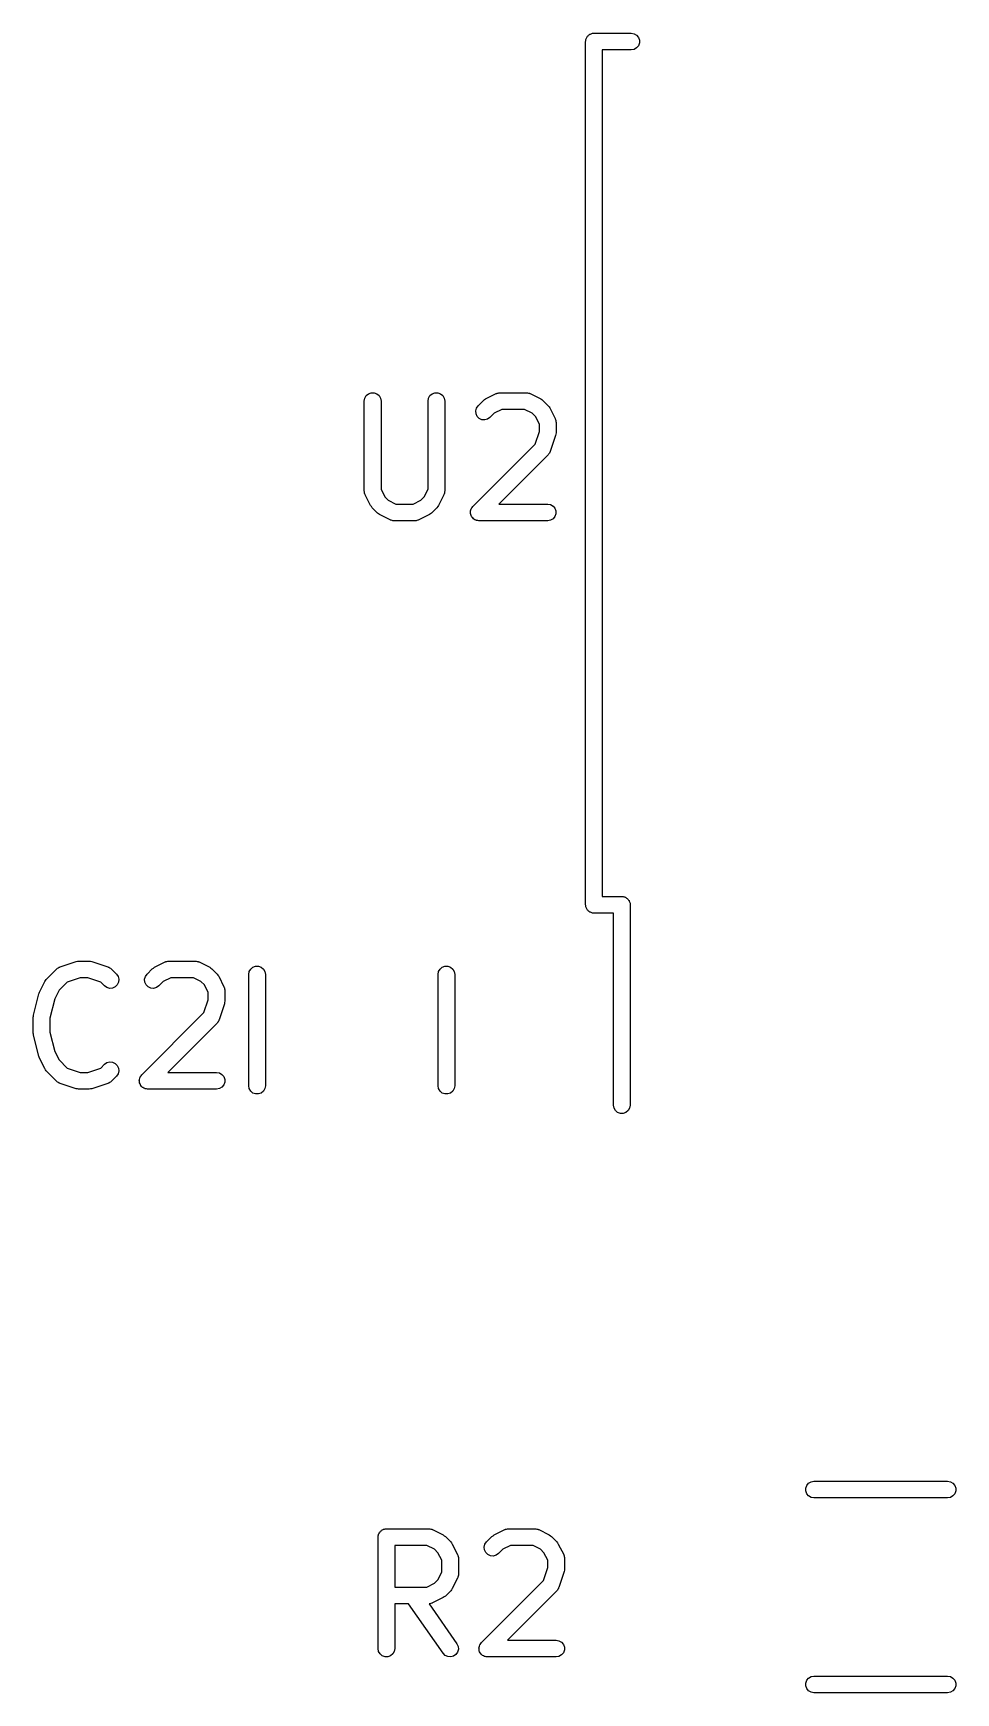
# Model space of a CAD drawing. Extents: x 76 to 223, y -93 to -41.
# Drawn here: x 98.39 to 106.67, y -93.45 to -78.55 of the extents above; entities that cross this region are included whole.
import ezdxf

# ---------------------------------------------------------------- set-up
doc = ezdxf.new("R2010")
doc.units = 0
doc.header["$MEASUREMENT"] = 0
doc.layers.add('BLACK', color=7, linetype='CONTINUOUS')

msp = doc.modelspace()

# ---------------------------------------------------------------- linework, layer by layer
at = {"layer": 'Black'}
for p, q in [((103.35, -78.625), (103.351, -78.6185)), ((103.35, -86.375), (103.35, -78.625)), ((103.351, -78.612), (103.353, -78.6058)), ((103.351, -78.6185), (103.351, -78.612)), ((103.353, -78.6058), (103.355, -78.5993)), ((103.355, -78.5993), (103.358, -78.5937)), ((103.358, -78.5937), (103.36, -78.5875)), ((103.36, -78.5875), (103.364, -78.5825)), ((103.364, -78.5825), (103.368, -78.5768)), ((103.368, -78.5768), (103.373, -78.5726)), ((103.373, -78.5726), (103.377, -78.5675)), ((103.377, -78.5675), (103.382, -78.5643)), ((103.382, -78.5643), (103.387, -78.56)), ((103.387, -78.56), (103.394, -78.5578)), ((103.394, -78.5578), (103.399, -78.5545)), ((103.399, -78.5545), (103.406, -78.5534)), ((103.406, -78.5534), (103.412, -78.5511)), ((103.412, -78.5511), (103.419, -78.5511)), ((103.419, -78.5511), (103.425, -78.55)), ((103.425, -78.55), (103.76, -78.55)), ((103.76, -78.55), (103.786, -78.5545)), ((103.786, -78.5545), (103.808, -78.5675)), ((103.808, -78.5675), (103.825, -78.5875)), ((103.825, -78.6625), (103.808, -78.6825)), ((103.825, -78.5875), (103.834, -78.612)), ((103.834, -78.638), (103.825, -78.6625)), ((103.834, -78.612), (103.834, -78.638)), ((103.76, -78.7), (103.5, -78.7)), ((103.5, -78.7), (103.5, -86.3)), ((103.786, -78.6955), (103.76, -78.7)), ((103.808, -78.6825), (103.786, -78.6955)), ((101.381, -81.8042), (101.401, -81.7874)), ((101.401, -81.7874), (101.425, -81.7785)), ((101.425, -81.7785), (101.451, -81.7785)), ((101.451, -81.7785), (101.476, -81.7874)), ((101.476, -81.7874), (101.496, -81.8042)), ((101.952, -81.8042), (101.972, -81.7874)), ((101.972, -81.7874), (101.996, -81.7785)), ((101.996, -81.7785), (102.023, -81.7785)), ((102.023, -81.7785), (102.047, -81.7874)), ((102.047, -81.7874), (102.067, -81.8042)), ((102.452, -81.8329), (102.547, -81.7853)), ((102.547, -81.7853), (102.552, -81.7841)), ((102.552, -81.7841), (102.555, -81.7819)), ((102.555, -81.7819), (102.564, -81.7804)), ((102.564, -81.7804), (102.572, -81.7779)), ((102.572, -81.7779), (102.577, -81.7781)), ((102.577, -81.7781), (102.581, -81.7774)), ((102.581, -81.7774), (102.819, -81.7774)), ((102.819, -81.7774), (102.823, -81.7781)), ((102.823, -81.7781), (102.828, -81.7779)), ((102.828, -81.7779), (102.836, -81.7804)), ((102.836, -81.7804), (102.845, -81.7819)), ((102.845, -81.7819), (102.848, -81.7841)), ((102.848, -81.7841), (102.853, -81.7853)), ((102.853, -81.7853), (102.948, -81.8329)), ((101.363, -81.8524), (101.368, -81.8267)), ((101.363, -82.6619), (101.363, -81.8524)), ((101.368, -81.8267), (101.381, -81.8042)), ((101.496, -81.8042), (101.509, -81.8267)), ((101.509, -81.8267), (101.513, -81.8524)), ((101.513, -81.8524), (101.513, -82.6442)), ((101.935, -81.8524), (101.939, -81.8267)), ((101.935, -82.6442), (101.935, -81.8524)), ((101.939, -81.8267), (101.952, -81.8042)), ((102.067, -81.8042), (102.08, -81.8267)), ((102.08, -81.8267), (102.085, -81.8524)), ((102.085, -81.8524), (102.085, -82.6619)), ((102.363, -81.9411), (102.37, -81.9159)), ((102.366, -81.967), (102.363, -81.9411)), ((102.37, -81.9159), (102.385, -81.8946)), ((102.385, -81.8946), (102.433, -81.847)), ((102.433, -81.847), (102.443, -81.8401)), ((102.443, -81.8401), (102.452, -81.8329)), ((102.599, -81.9274), (102.53, -81.9616)), ((102.801, -81.9274), (102.599, -81.9274)), ((102.87, -81.9616), (102.801, -81.9274)), ((102.948, -81.8329), (102.957, -81.8401)), ((102.957, -81.8401), (102.967, -81.847)), ((102.967, -81.847), (103.015, -81.8946)), ((103.015, -81.8946), (103.022, -81.9044)), ((103.022, -81.9044), (103.029, -81.9141)), ((103.029, -81.9141), (103.077, -82.0093)), ((102.377, -81.9906), (102.366, -81.967)), ((102.395, -82.0091), (102.377, -81.9906)), ((102.419, -82.0201), (102.395, -82.0091)), ((102.445, -82.0223), (102.419, -82.0201)), ((102.47, -82.0156), (102.445, -82.0223)), ((102.491, -82.0007), (102.47, -82.0156)), ((102.53, -81.9616), (102.491, -82.0007)), ((102.9, -81.992), (102.87, -81.9616)), ((102.935, -82.0606), (102.9, -81.992)), ((102.935, -82.1259), (102.935, -82.0606)), ((103.077, -82.0093), (103.078, -82.0135)), ((103.078, -82.0135), (103.08, -82.0172)), ((103.08, -82.0172), (103.082, -82.0259)), ((103.082, -82.0259), (103.084, -82.0343)), ((103.084, -82.0343), (103.084, -82.0386)), ((103.084, -82.0386), (103.085, -82.0429)), ((103.085, -82.0429), (103.085, -82.1381)), ((102.337, -82.7993), (102.896, -82.2404)), ((102.896, -82.2404), (102.935, -82.1259)), ((103.081, -82.1618), (103.033, -82.3047)), ((103.082, -82.1499), (103.081, -82.1618)), ((103.085, -82.1381), (103.082, -82.1499)), ((103.015, -82.334), (102.572, -82.7774)), ((103.017, -82.3304), (103.015, -82.334)), ((103.021, -82.3276), (103.017, -82.3304)), ((103.025, -82.3199), (103.021, -82.3276)), ((103.03, -82.3126), (103.025, -82.3199)), ((103.031, -82.3085), (103.03, -82.3126)), ((103.033, -82.3047), (103.031, -82.3085)), ((101.364, -82.6662), (101.363, -82.6619)), ((101.364, -82.6705), (101.364, -82.6662)), ((101.366, -82.6789), (101.364, -82.6705)), ((101.368, -82.6876), (101.366, -82.6789)), ((101.37, -82.6913), (101.368, -82.6876)), ((101.371, -82.6954), (101.37, -82.6913)), ((101.513, -82.6442), (101.547, -82.7127)), ((101.9, -82.7127), (101.935, -82.6442)), ((102.078, -82.6913), (102.077, -82.6954)), ((102.08, -82.6876), (102.078, -82.6913)), ((102.082, -82.6789), (102.08, -82.6876)), ((102.084, -82.6705), (102.082, -82.6789)), ((102.085, -82.6619), (102.084, -82.6662)), ((102.084, -82.6662), (102.084, -82.6705)), ((101.419, -82.7907), (101.371, -82.6954)), ((101.426, -82.8003), (101.419, -82.7907)), ((101.433, -82.8102), (101.426, -82.8003)), ((101.48, -82.8578), (101.433, -82.8102)), ((101.547, -82.7127), (101.578, -82.7431)), ((101.578, -82.7431), (101.646, -82.7774)), ((101.646, -82.7774), (101.801, -82.7774)), ((101.801, -82.7774), (101.87, -82.7431)), ((101.87, -82.7431), (101.9, -82.7127)), ((102.015, -82.8102), (101.967, -82.8578)), ((102.022, -82.8003), (102.015, -82.8102)), ((102.029, -82.7907), (102.022, -82.8003)), ((102.077, -82.6954), (102.029, -82.7907)), ((102.316, -82.8458), (102.317, -82.8427)), ((102.317, -82.8394), (102.32, -82.8301)), ((102.317, -82.8427), (102.317, -82.8394)), ((102.32, -82.8301), (102.323, -82.8207)), ((102.323, -82.8207), (102.324, -82.818)), ((102.324, -82.818), (102.326, -82.8149)), ((102.326, -82.8149), (102.332, -82.8074)), ((102.332, -82.8074), (102.337, -82.7993)), ((102.572, -82.7774), (103.01, -82.7774)), ((103.01, -82.7774), (103.035, -82.7819)), ((103.035, -82.7819), (103.058, -82.7949)), ((103.058, -82.7949), (103.074, -82.8149)), ((103.074, -82.8149), (103.083, -82.8394)), ((103.083, -82.8394), (103.083, -82.8654)), ((101.49, -82.8647), (101.48, -82.8578)), ((101.5, -82.8718), (101.49, -82.8647)), ((101.595, -82.9195), (101.5, -82.8718)), ((101.599, -82.9207), (101.595, -82.9195)), ((101.603, -82.9229), (101.599, -82.9207)), ((101.612, -82.9244), (101.603, -82.9229)), ((101.62, -82.9269), (101.612, -82.9244)), ((101.624, -82.9266), (101.62, -82.9269)), ((101.629, -82.9274), (101.624, -82.9266)), ((101.819, -82.9274), (101.629, -82.9274)), ((101.823, -82.9266), (101.819, -82.9274)), ((101.828, -82.9269), (101.823, -82.9266)), ((101.836, -82.9244), (101.828, -82.9269)), ((101.845, -82.9229), (101.836, -82.9244)), ((101.848, -82.9207), (101.845, -82.9229)), ((101.853, -82.9195), (101.848, -82.9207)), ((101.948, -82.8718), (101.853, -82.9195)), ((101.957, -82.8647), (101.948, -82.8718)), ((101.967, -82.8578), (101.957, -82.8647)), ((102.317, -82.8556), (102.316, -82.8458)), ((102.317, -82.8654), (102.317, -82.8556)), ((102.318, -82.8685), (102.317, -82.8654)), ((102.318, -82.8718), (102.318, -82.8685)), ((102.322, -82.8807), (102.318, -82.8718)), ((102.326, -82.8899), (102.322, -82.8807)), ((102.328, -82.8924), (102.326, -82.8899)), ((102.329, -82.8954), (102.328, -82.8924)), ((102.336, -82.9023), (102.329, -82.8954)), ((102.342, -82.9098), (102.336, -82.9023)), ((102.345, -82.9115), (102.342, -82.9098)), ((102.347, -82.9138), (102.345, -82.9115)), ((102.356, -82.918), (102.347, -82.9138)), ((102.365, -82.9229), (102.356, -82.918)), ((102.368, -82.9234), (102.365, -82.9229)), ((102.371, -82.9248), (102.368, -82.9234)), ((102.381, -82.9257), (102.371, -82.9248)), ((102.39, -82.9274), (102.381, -82.9257)), ((103.01, -82.9274), (102.39, -82.9274)), ((103.035, -82.9229), (103.01, -82.9274)), ((103.058, -82.9098), (103.035, -82.9229)), ((103.074, -82.8899), (103.058, -82.9098)), ((103.083, -82.8654), (103.074, -82.8899)), ((103.351, -86.3815), (103.35, -86.375)), ((103.351, -86.388), (103.351, -86.3815)), ((103.353, -86.3942), (103.351, -86.388)), ((103.355, -86.4007), (103.353, -86.3942)), ((103.358, -86.4063), (103.355, -86.4007)), ((103.36, -86.4125), (103.358, -86.4063)), ((103.364, -86.4175), (103.36, -86.4125)), ((103.368, -86.4232), (103.364, -86.4175)), ((103.5, -86.3), (103.675, -86.3)), ((103.675, -86.3), (103.681, -86.3011)), ((103.681, -86.3011), (103.688, -86.3011)), ((103.688, -86.3011), (103.694, -86.3034)), ((103.694, -86.3034), (103.701, -86.3045)), ((103.701, -86.3045), (103.706, -86.3078)), ((103.706, -86.3078), (103.712, -86.31)), ((103.712, -86.31), (103.718, -86.3143)), ((103.718, -86.3143), (103.723, -86.3175)), ((103.723, -86.3175), (103.727, -86.3226)), ((103.727, -86.3226), (103.732, -86.3268)), ((103.732, -86.3268), (103.736, -86.3325)), ((103.736, -86.3325), (103.74, -86.3375)), ((103.74, -86.3375), (103.742, -86.3437)), ((103.742, -86.3437), (103.745, -86.3493)), ((103.745, -86.3493), (103.747, -86.3558)), ((103.747, -86.3558), (103.749, -86.362)), ((103.749, -86.362), (103.749, -86.3685)), ((103.749, -86.3685), (103.75, -86.375)), ((103.75, -86.375), (103.75, -88.175)), ((103.373, -86.4274), (103.368, -86.4232)), ((103.377, -86.4325), (103.373, -86.4274)), ((103.382, -86.4357), (103.377, -86.4325)), ((103.387, -86.44), (103.382, -86.4357)), ((103.394, -86.4422), (103.387, -86.44)), ((103.399, -86.4455), (103.394, -86.4422)), ((103.406, -86.4466), (103.399, -86.4455)), ((103.412, -86.4489), (103.406, -86.4466)), ((103.419, -86.4489), (103.412, -86.4489)), ((103.425, -86.45), (103.419, -86.4489)), ((103.6, -86.45), (103.425, -86.45)), ((103.6, -88.175), (103.6, -86.45)), ((98.507, -87.0452), (98.6022, -86.95)), ((98.6022, -86.95), (98.6058, -86.9475)), ((98.6058, -86.9475), (98.6086, -86.9443)), ((98.6086, -86.9443), (98.6164, -86.9401)), ((98.6164, -86.9401), (98.6236, -86.935)), ((98.6236, -86.935), (98.6277, -86.9339)), ((98.6277, -86.9339), (98.6315, -86.9318)), ((98.6315, -86.9318), (98.7744, -86.8842)), ((98.7744, -86.8842), (98.7863, -86.8825)), ((98.7863, -86.8825), (98.7981, -86.8804)), ((98.7981, -86.8804), (98.8934, -86.8804)), ((98.8934, -86.8804), (98.9052, -86.8825)), ((98.9052, -86.8825), (98.9171, -86.8842)), ((98.9171, -86.8842), (99.0599, -86.9318)), ((99.0599, -86.9318), (99.0637, -86.9339)), ((99.0637, -86.9339), (99.0679, -86.935)), ((99.0679, -86.935), (99.0751, -86.9401)), ((99.0751, -86.9401), (99.0828, -86.9443)), ((99.0828, -86.9443), (99.0857, -86.9475)), ((99.0857, -86.9475), (99.0892, -86.95)), ((99.0892, -86.95), (99.1369, -86.9976)), ((99.1369, -86.9976), (99.1518, -87.0189)), ((99.3968, -87.0189), (99.4118, -86.9976)), ((99.4118, -86.9976), (99.4594, -86.95)), ((99.4594, -86.95), (99.4692, -86.9431)), ((99.4692, -86.9431), (99.4789, -86.9359)), ((99.4789, -86.9359), (99.5741, -86.8883)), ((99.5741, -86.8883), (99.5782, -86.8871)), ((99.5782, -86.8871), (99.582, -86.8849)), ((99.582, -86.8849), (99.5906, -86.8834)), ((99.5906, -86.8834), (99.5991, -86.8809)), ((99.5991, -86.8809), (99.6034, -86.8811)), ((99.6034, -86.8811), (99.6076, -86.8804)), ((99.6076, -86.8804), (99.8457, -86.8804)), ((99.8457, -86.8804), (99.85, -86.8811)), ((99.85, -86.8811), (99.8543, -86.8809)), ((99.8543, -86.8809), (99.8627, -86.8834)), ((99.8627, -86.8834), (99.8714, -86.8849)), ((99.8714, -86.8849), (99.8751, -86.8871)), ((99.8751, -86.8871), (99.8793, -86.8883)), ((99.8793, -86.8883), (99.9745, -86.9359)), ((99.9745, -86.9359), (99.9842, -86.9431)), ((99.9842, -86.9431), (99.994, -86.95)), ((99.994, -86.95), (100.042, -86.9976)), ((100.042, -86.9976), (100.049, -87.0074)), ((100.049, -87.0074), (100.056, -87.0171)), ((100.325, -87), (100.33, -86.9743)), ((100.325, -88), (100.325, -87)), ((100.33, -86.9743), (100.343, -86.9518)), ((100.343, -86.9518), (100.362, -86.935)), ((100.362, -86.935), (100.387, -86.9261)), ((100.387, -86.9261), (100.413, -86.9261)), ((100.413, -86.9261), (100.438, -86.935)), ((100.438, -86.935), (100.457, -86.9518)), ((100.457, -86.9518), (100.47, -86.9743)), ((100.47, -86.9743), (100.475, -87)), ((100.475, -87), (100.475, -88)), ((102.025, -87), (102.03, -86.9743)), ((102.025, -88), (102.025, -87)), ((102.03, -86.9743), (102.043, -86.9518)), ((102.043, -86.9518), (102.062, -86.935)), ((102.062, -86.935), (102.087, -86.9261)), ((102.087, -86.9261), (102.113, -86.9261)), ((102.113, -86.9261), (102.137, -86.935)), ((102.137, -86.935), (102.157, -86.9518)), ((102.157, -86.9518), (102.17, -86.9743)), ((102.17, -86.9743), (102.175, -87)), ((102.175, -87), (102.175, -88)), ((98.443, -87.1678), (98.4453, -87.1599)), ((98.4453, -87.1599), (98.4929, -87.0647)), ((98.4929, -87.0647), (98.5001, -87.055)), ((98.5001, -87.055), (98.507, -87.0452)), ((98.6217, -87.1427), (98.5832, -87.2197)), ((98.6958, -87.0686), (98.6217, -87.1427)), ((98.8103, -87.0304), (98.6958, -87.0686)), ((98.8812, -87.0304), (98.8103, -87.0304)), ((98.9957, -87.0686), (98.8812, -87.0304)), ((99.0308, -87.1037), (98.9957, -87.0686)), ((99.0521, -87.1186), (99.0308, -87.1037)), ((99.0773, -87.1253), (99.0521, -87.1186)), ((99.1032, -87.1231), (99.0773, -87.1253)), ((99.1269, -87.1121), (99.1032, -87.1231)), ((99.1453, -87.0936), (99.1269, -87.1121)), ((99.1563, -87.07), (99.1453, -87.0936)), ((99.1518, -87.0189), (99.1585, -87.0441)), ((99.1585, -87.0441), (99.1563, -87.07)), ((99.3901, -87.0441), (99.3968, -87.0189)), ((99.3923, -87.07), (99.3901, -87.0441)), ((99.4033, -87.0936), (99.3923, -87.07)), ((99.4218, -87.1121), (99.4033, -87.0936)), ((99.4454, -87.1231), (99.4218, -87.1121)), ((99.4713, -87.1253), (99.4454, -87.1231)), ((99.4965, -87.1186), (99.4713, -87.1253)), ((99.5178, -87.1037), (99.4965, -87.1186)), ((99.5568, -87.0646), (99.5178, -87.1037)), ((99.6253, -87.0304), (99.5568, -87.0646)), ((99.828, -87.0304), (99.6253, -87.0304)), ((99.8965, -87.0646), (99.828, -87.0304)), ((99.927, -87.095), (99.8965, -87.0646)), ((99.9612, -87.1636), (99.927, -87.095)), ((99.9612, -87.2289), (99.9612, -87.1636)), ((100.056, -87.0171), (100.103, -87.1123)), ((100.103, -87.1123), (100.105, -87.1165)), ((100.105, -87.1165), (100.107, -87.1202)), ((100.107, -87.1202), (100.108, -87.1289)), ((100.108, -87.1289), (100.111, -87.1373)), ((100.111, -87.1373), (100.11, -87.1416)), ((100.11, -87.1416), (100.111, -87.1459)), ((100.111, -87.1459), (100.111, -87.2411)), ((98.392, -87.3658), (98.4396, -87.1753)), ((98.4396, -87.1753), (98.443, -87.1678)), ((98.5832, -87.2197), (98.5398, -87.3932)), ((99.923, -87.3434), (99.9612, -87.2289)), ((100.107, -87.2648), (100.06, -87.4077)), ((100.109, -87.2529), (100.107, -87.2648)), ((100.111, -87.2411), (100.109, -87.2529)), ((98.3898, -87.384), (98.3914, -87.3749)), ((98.3898, -87.5268), (98.3898, -87.384)), ((98.3914, -87.3749), (98.392, -87.3658)), ((98.5398, -87.3932), (98.5398, -87.5176)), ((99.3641, -87.9023), (99.923, -87.3434)), ((100.042, -87.437), (99.5982, -87.8804)), ((100.044, -87.4334), (100.042, -87.437)), ((100.047, -87.4306), (100.044, -87.4334)), ((100.052, -87.4229), (100.047, -87.4306)), ((100.057, -87.4156), (100.052, -87.4229)), ((100.058, -87.4115), (100.057, -87.4156)), ((100.06, -87.4077), (100.058, -87.4115)), ((98.3914, -87.5358), (98.3898, -87.5268)), ((98.392, -87.545), (98.3914, -87.5358)), ((98.4396, -87.7355), (98.392, -87.545)), ((98.5398, -87.5176), (98.5832, -87.6911)), ((98.443, -87.743), (98.4396, -87.7355)), ((98.4453, -87.7508), (98.443, -87.743)), ((98.4929, -87.8461), (98.4453, -87.7508)), ((98.5832, -87.6911), (98.6217, -87.7681)), ((98.5001, -87.8557), (98.4929, -87.8461)), ((98.507, -87.8656), (98.5001, -87.8557)), ((98.6022, -87.9608), (98.507, -87.8656)), ((98.6217, -87.7681), (98.6958, -87.8422)), ((98.6958, -87.8422), (98.8103, -87.8804)), ((98.8103, -87.8804), (98.8812, -87.8804)), ((98.8812, -87.8804), (98.9957, -87.8422)), ((98.9957, -87.8422), (99.0308, -87.8071)), ((99.0308, -87.8071), (99.0521, -87.7922)), ((99.0521, -87.7922), (99.0773, -87.7854)), ((99.0773, -87.7854), (99.1032, -87.7877)), ((99.1032, -87.7877), (99.1269, -87.7987)), ((99.1269, -87.7987), (99.1453, -87.8171)), ((99.1518, -87.8918), (99.1369, -87.9132)), ((99.1453, -87.8171), (99.1563, -87.8407)), ((99.1585, -87.8667), (99.1518, -87.8918)), ((99.1563, -87.8407), (99.1585, -87.8667)), ((99.3585, -87.9104), (99.3641, -87.9023)), ((99.5982, -87.8804), (100.036, -87.8804)), ((100.036, -87.8804), (100.062, -87.8849)), ((100.062, -87.8849), (100.084, -87.8979)), ((100.084, -87.8979), (100.101, -87.9179)), ((98.6058, -87.9633), (98.6022, -87.9608)), ((98.6086, -87.9665), (98.6058, -87.9633)), ((98.6164, -87.9707), (98.6086, -87.9665)), ((98.6236, -87.9757), (98.6164, -87.9707)), ((98.6277, -87.9769), (98.6236, -87.9757)), ((98.6315, -87.9789), (98.6277, -87.9769)), ((98.7744, -88.0265), (98.6315, -87.9789)), ((98.7863, -88.0283), (98.7744, -88.0265)), ((98.7981, -88.0304), (98.7863, -88.0283)), ((98.8934, -88.0304), (98.7981, -88.0304)), ((98.9052, -88.0283), (98.8934, -88.0304)), ((98.9171, -88.0265), (98.9052, -88.0283)), ((99.0599, -87.9789), (98.9171, -88.0265)), ((99.0637, -87.9769), (99.0599, -87.9789)), ((99.0679, -87.9757), (99.0637, -87.9769)), ((99.0751, -87.9707), (99.0679, -87.9757)), ((99.0828, -87.9665), (99.0751, -87.9707)), ((99.0857, -87.9633), (99.0828, -87.9665)), ((99.0892, -87.9608), (99.0857, -87.9633)), ((99.1369, -87.9132), (99.0892, -87.9608)), ((99.3425, -87.9488), (99.3433, -87.9457)), ((99.3433, -87.9586), (99.3425, -87.9488)), ((99.3433, -87.9424), (99.3467, -87.9331)), ((99.3433, -87.9457), (99.3433, -87.9424)), ((99.3433, -87.9684), (99.3433, -87.9586)), ((99.3444, -87.9715), (99.3433, -87.9684)), ((99.3447, -87.9748), (99.3444, -87.9715)), ((99.3489, -87.9837), (99.3447, -87.9748)), ((99.3467, -87.9331), (99.3492, -87.9237)), ((99.3522, -87.9929), (99.3489, -87.9837)), ((99.3492, -87.9237), (99.3511, -87.921)), ((99.3511, -87.921), (99.3522, -87.9179)), ((99.3522, -87.9179), (99.3585, -87.9104)), ((99.3543, -87.9954), (99.3522, -87.9929)), ((99.3557, -87.9984), (99.3543, -87.9954)), ((99.3627, -88.0053), (99.3557, -87.9984)), ((99.369, -88.0128), (99.3627, -88.0053)), ((99.3718, -88.0145), (99.369, -88.0128)), ((99.3741, -88.0168), (99.3718, -88.0145)), ((99.383, -88.021), (99.3741, -88.0168)), ((99.3915, -88.0259), (99.383, -88.021)), ((99.3948, -88.0264), (99.3915, -88.0259)), ((99.3978, -88.0278), (99.3948, -88.0264)), ((99.4075, -88.0287), (99.3978, -88.0278)), ((99.4172, -88.0304), (99.4075, -88.0287)), ((100.036, -88.0304), (99.4172, -88.0304)), ((100.062, -88.0259), (100.036, -88.0304)), ((100.084, -88.0128), (100.062, -88.0259)), ((100.101, -87.9929), (100.084, -88.0128)), ((100.101, -87.9179), (100.11, -87.9424)), ((100.11, -87.9684), (100.101, -87.9929)), ((100.11, -87.9424), (100.11, -87.9684)), ((100.33, -88.0257), (100.325, -88)), ((100.343, -88.0482), (100.33, -88.0257)), ((100.362, -88.065), (100.343, -88.0482)), ((100.457, -88.0482), (100.438, -88.065)), ((100.47, -88.0257), (100.457, -88.0482)), ((100.475, -88), (100.47, -88.0257)), ((102.03, -88.0257), (102.025, -88)), ((102.043, -88.0482), (102.03, -88.0257)), ((102.062, -88.065), (102.043, -88.0482)), ((102.157, -88.0482), (102.137, -88.065)), ((102.17, -88.0257), (102.157, -88.0482)), ((102.175, -88), (102.17, -88.0257)), ((100.387, -88.0739), (100.362, -88.065)), ((100.413, -88.0739), (100.387, -88.0739)), ((100.438, -88.065), (100.413, -88.0739)), ((102.087, -88.0739), (102.062, -88.065)), ((102.113, -88.0739), (102.087, -88.0739)), ((102.137, -88.065), (102.113, -88.0739)), ((103.605, -88.2007), (103.6, -88.175)), ((103.618, -88.2232), (103.605, -88.2007)), ((103.745, -88.2007), (103.732, -88.2232)), ((103.75, -88.175), (103.745, -88.2007)), ((103.637, -88.24), (103.618, -88.2232)), ((103.662, -88.2489), (103.637, -88.24)), ((103.688, -88.2489), (103.662, -88.2489)), ((103.712, -88.24), (103.688, -88.2489)), ((103.732, -88.2232), (103.712, -88.24)), ((105.326, -91.612), (105.335, -91.5875)), ((105.326, -91.638), (105.326, -91.612)), ((105.335, -91.5875), (105.352, -91.5675)), ((105.352, -91.5675), (105.374, -91.5545)), ((105.374, -91.5545), (105.4, -91.55)), ((105.4, -91.55), (106.6, -91.55)), ((106.6, -91.55), (106.626, -91.5545)), ((106.626, -91.5545), (106.648, -91.5675)), ((106.648, -91.5675), (106.665, -91.5875)), ((106.665, -91.5875), (106.674, -91.612)), ((106.674, -91.612), (106.674, -91.638)), ((105.335, -91.6625), (105.326, -91.638)), ((105.352, -91.6825), (105.335, -91.6625)), ((105.374, -91.6955), (105.352, -91.6825)), ((105.4, -91.7), (105.374, -91.6955)), ((106.6, -91.7), (105.4, -91.7)), ((106.626, -91.6955), (106.6, -91.7)), ((106.648, -91.6825), (106.626, -91.6955)), ((106.665, -91.6625), (106.648, -91.6825)), ((106.674, -91.638), (106.665, -91.6625)), ((101.487, -92.0524), (101.488, -92.0459)), ((101.487, -93.0524), (101.487, -92.0524)), ((101.488, -92.0394), (101.49, -92.0332)), ((101.488, -92.0459), (101.488, -92.0394)), ((101.49, -92.0332), (101.491, -92.0267)), ((101.491, -92.0267), (101.495, -92.021)), ((101.495, -92.021), (101.497, -92.0149)), ((101.497, -92.0149), (101.501, -92.0099)), ((101.501, -92.0099), (101.504, -92.0042)), ((101.504, -92.0042), (101.509, -92)), ((101.509, -92), (101.514, -91.9949)), ((101.514, -91.9949), (101.519, -91.9916)), ((101.519, -91.9916), (101.524, -91.9874)), ((101.524, -91.9874), (101.531, -91.9852)), ((101.531, -91.9852), (101.536, -91.9819)), ((101.536, -91.9819), (101.543, -91.9808)), ((101.543, -91.9808), (101.549, -91.9785)), ((101.549, -91.9785), (101.555, -91.9785)), ((101.555, -91.9785), (101.562, -91.9774)), ((101.562, -91.9774), (101.943, -91.9774)), ((101.943, -91.9774), (101.947, -91.9781)), ((101.947, -91.9781), (101.951, -91.9779)), ((101.951, -91.9779), (101.96, -91.9804)), ((101.96, -91.9804), (101.969, -91.9819)), ((101.969, -91.9819), (101.972, -91.9841)), ((101.972, -91.9841), (101.976, -91.9853)), ((101.976, -91.9853), (102.072, -92.0329)), ((102.072, -92.0329), (102.081, -92.0401)), ((102.081, -92.0401), (102.091, -92.047)), ((102.091, -92.047), (102.139, -92.0946)), ((102.461, -92.0946), (102.509, -92.047)), ((102.509, -92.047), (102.519, -92.0401)), ((102.519, -92.0401), (102.528, -92.0329)), ((102.528, -92.0329), (102.624, -91.9853)), ((102.624, -91.9853), (102.628, -91.9841)), ((102.628, -91.9841), (102.631, -91.9819)), ((102.631, -91.9819), (102.64, -91.9804)), ((102.64, -91.9804), (102.649, -91.9779)), ((102.649, -91.9779), (102.653, -91.9781)), ((102.653, -91.9781), (102.657, -91.9774)), ((102.657, -91.9774), (102.895, -91.9774)), ((102.895, -91.9774), (102.899, -91.9781)), ((102.899, -91.9781), (102.904, -91.9779)), ((102.904, -91.9779), (102.912, -91.9804)), ((102.912, -91.9804), (102.921, -91.9819)), ((102.921, -91.9819), (102.925, -91.9841)), ((102.925, -91.9841), (102.929, -91.9853)), ((102.929, -91.9853), (103.024, -92.0329)), ((103.024, -92.0329), (103.034, -92.0401)), ((103.034, -92.0401), (103.044, -92.047)), ((103.044, -92.047), (103.091, -92.0946)), ((101.637, -92.1274), (101.637, -92.5012)), ((101.925, -92.1274), (101.637, -92.1274)), ((101.994, -92.1616), (101.925, -92.1274)), ((102.024, -92.192), (101.994, -92.1616)), ((102.058, -92.2606), (102.024, -92.192)), ((102.139, -92.0946), (102.146, -92.1044)), ((102.146, -92.1044), (102.153, -92.1141)), ((102.153, -92.1141), (102.2, -92.2093)), ((102.2, -92.2093), (102.202, -92.2135)), ((102.202, -92.2135), (102.204, -92.2172)), ((102.204, -92.2172), (102.205, -92.2259)), ((102.205, -92.2259), (102.208, -92.2343)), ((102.44, -92.1411), (102.446, -92.1159)), ((102.442, -92.167), (102.44, -92.1411)), ((102.453, -92.1906), (102.442, -92.167)), ((102.446, -92.1159), (102.461, -92.0946)), ((102.471, -92.2091), (102.453, -92.1906)), ((102.495, -92.2201), (102.471, -92.2091)), ((102.521, -92.2223), (102.495, -92.2201)), ((102.546, -92.2156), (102.521, -92.2223)), ((102.567, -92.2007), (102.546, -92.2156)), ((102.606, -92.1616), (102.567, -92.2007)), ((102.675, -92.1274), (102.606, -92.1616)), ((102.878, -92.1274), (102.675, -92.1274)), ((102.946, -92.1616), (102.878, -92.1274)), ((102.976, -92.192), (102.946, -92.1616)), ((103.011, -92.2606), (102.976, -92.192)), ((103.091, -92.0946), (103.098, -92.1044)), ((103.098, -92.1044), (103.105, -92.1141)), ((103.105, -92.1141), (103.153, -92.2093)), ((103.153, -92.2093), (103.154, -92.2135)), ((103.154, -92.2135), (103.156, -92.2172)), ((103.156, -92.2172), (103.158, -92.2259)), ((103.158, -92.2259), (103.16, -92.2343)), ((102.024, -92.4365), (102.058, -92.368)), ((102.058, -92.368), (102.058, -92.2606)), ((102.208, -92.2343), (102.208, -92.2386)), ((102.208, -92.2386), (102.208, -92.2429)), ((102.208, -92.2429), (102.208, -92.3857)), ((102.973, -92.4404), (103.011, -92.3259)), ((103.011, -92.3259), (103.011, -92.2606)), ((103.157, -92.3618), (103.109, -92.5047)), ((103.159, -92.3499), (103.157, -92.3618)), ((103.161, -92.3381), (103.159, -92.3499)), ((103.16, -92.2343), (103.16, -92.2386)), ((103.16, -92.2386), (103.161, -92.2429)), ((103.161, -92.2429), (103.161, -92.3381)), ((101.637, -92.5012), (101.925, -92.5012)), ((101.925, -92.5012), (101.994, -92.4669)), ((101.994, -92.4669), (102.024, -92.4365)), ((102.146, -92.5242), (102.139, -92.534)), ((102.153, -92.5145), (102.146, -92.5242)), ((102.2, -92.4193), (102.153, -92.5145)), ((102.202, -92.4151), (102.2, -92.4193)), ((102.204, -92.4114), (102.202, -92.4151)), ((102.205, -92.4027), (102.204, -92.4114)), ((102.208, -92.3943), (102.205, -92.4027)), ((102.208, -92.3857), (102.208, -92.39)), ((102.208, -92.39), (102.208, -92.3943)), ((102.414, -92.9993), (102.973, -92.4404)), ((103.097, -92.5276), (103.094, -92.5304)), ((103.101, -92.5199), (103.097, -92.5276)), ((103.106, -92.5126), (103.101, -92.5199)), ((103.107, -92.5085), (103.106, -92.5126)), ((103.109, -92.5047), (103.107, -92.5085)), ((101.761, -92.6512), (101.637, -92.6512)), ((101.637, -92.6512), (101.637, -93.0524)), ((102.072, -93.0954), (101.761, -92.6512)), ((101.947, -92.6504), (101.944, -92.651)), ((101.944, -92.651), (102.195, -93.0094)), ((101.951, -92.6507), (101.947, -92.6504)), ((101.96, -92.6482), (101.951, -92.6507)), ((101.969, -92.6467), (101.96, -92.6482)), ((101.972, -92.6445), (101.969, -92.6467)), ((101.976, -92.6433), (101.972, -92.6445)), ((102.072, -92.5957), (101.976, -92.6433)), ((102.081, -92.5885), (102.072, -92.5957)), ((102.091, -92.5816), (102.081, -92.5885)), ((102.139, -92.534), (102.091, -92.5816)), ((103.091, -92.534), (102.648, -92.9774)), ((103.094, -92.5304), (103.091, -92.534)), ((101.491, -93.078), (101.487, -93.0524)), ((101.504, -93.1006), (101.491, -93.078)), ((101.524, -93.1173), (101.504, -93.1006)), ((101.549, -93.1262), (101.524, -93.1173)), ((101.599, -93.1173), (101.575, -93.1262)), ((101.619, -93.1006), (101.599, -93.1173)), ((101.632, -93.078), (101.619, -93.1006)), ((101.637, -93.0524), (101.632, -93.078)), ((102.09, -93.1138), (102.072, -93.0954)), ((102.114, -93.1248), (102.09, -93.1138)), ((102.14, -93.1271), (102.114, -93.1248)), ((102.165, -93.1204), (102.14, -93.1271)), ((102.186, -93.1054), (102.165, -93.1204)), ((102.201, -93.0841), (102.186, -93.1054)), ((102.195, -93.0094), (102.206, -93.033)), ((102.208, -93.0589), (102.201, -93.0841)), ((102.206, -93.033), (102.208, -93.0589)), ((102.392, -93.0458), (102.393, -93.0427)), ((102.393, -93.0556), (102.392, -93.0458)), ((102.393, -93.0394), (102.396, -93.0301)), ((102.393, -93.0427), (102.393, -93.0394)), ((102.393, -93.0654), (102.393, -93.0556)), ((102.394, -93.0685), (102.393, -93.0654)), ((102.394, -93.0718), (102.394, -93.0685)), ((102.398, -93.0807), (102.394, -93.0718)), ((102.396, -93.0301), (102.399, -93.0207)), ((102.402, -93.0899), (102.398, -93.0807)), ((102.399, -93.0207), (102.401, -93.018)), ((102.401, -93.018), (102.402, -93.0149)), ((102.402, -93.0149), (102.408, -93.0074)), ((102.404, -93.0924), (102.402, -93.0899)), ((102.405, -93.0954), (102.404, -93.0924)), ((102.412, -93.1023), (102.405, -93.0954)), ((102.408, -93.0074), (102.414, -92.9993)), ((102.418, -93.1098), (102.412, -93.1023)), ((102.421, -93.1115), (102.418, -93.1098)), ((102.424, -93.1138), (102.421, -93.1115)), ((102.433, -93.118), (102.424, -93.1138)), ((102.441, -93.1229), (102.433, -93.118)), ((102.444, -93.1234), (102.441, -93.1229)), ((102.447, -93.1248), (102.444, -93.1234)), ((102.457, -93.1257), (102.447, -93.1248)), ((102.648, -92.9774), (103.086, -92.9774)), ((103.086, -92.9774), (103.111, -92.9819)), ((103.111, -93.1229), (103.086, -93.1274)), ((103.111, -92.9819), (103.134, -92.9949)), ((103.134, -93.1098), (103.111, -93.1229)), ((103.134, -92.9949), (103.151, -93.0149)), ((103.151, -93.0899), (103.134, -93.1098)), ((103.151, -93.0149), (103.16, -93.0394)), ((103.16, -93.0654), (103.151, -93.0899)), ((103.16, -93.0394), (103.16, -93.0654)), ((101.575, -93.1262), (101.549, -93.1262)), ((102.467, -93.1274), (102.457, -93.1257)), ((103.086, -93.1274), (102.467, -93.1274)), ((105.326, -93.362), (105.335, -93.3375)), ((105.326, -93.388), (105.326, -93.362)), ((105.335, -93.4125), (105.326, -93.388)), ((105.335, -93.3375), (105.352, -93.3175)), ((105.352, -93.4325), (105.335, -93.4125)), ((105.352, -93.3175), (105.374, -93.3045)), ((105.374, -93.3045), (105.4, -93.3)), ((105.4, -93.3), (106.6, -93.3)), ((106.6, -93.3), (106.626, -93.3045)), ((106.626, -93.3045), (106.648, -93.3175)), ((106.648, -93.3175), (106.665, -93.3375)), ((106.665, -93.4125), (106.648, -93.4325)), ((106.665, -93.3375), (106.674, -93.362)), ((106.674, -93.388), (106.665, -93.4125)), ((106.674, -93.362), (106.674, -93.388)), ((105.374, -93.4455), (105.352, -93.4325)), ((105.4, -93.45), (105.374, -93.4455)), ((106.6, -93.45), (105.4, -93.45)), ((106.626, -93.4455), (106.6, -93.45)), ((106.648, -93.4325), (106.626, -93.4455))]:
    msp.add_line(p, q, dxfattribs=at)

doc.saveas('drawing.dxf')
